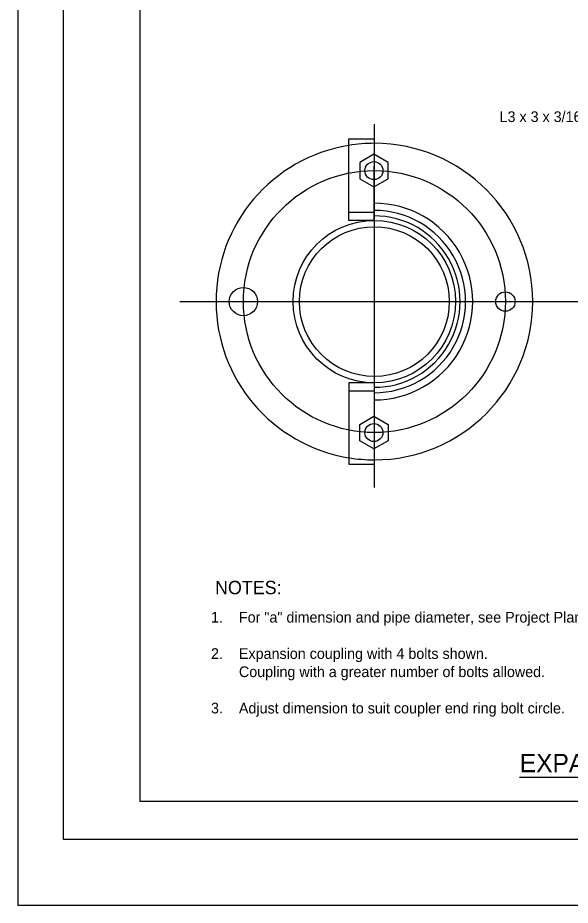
# Model space of a CAD drawing. Extents: x -894 to 866, y -472 to 714.
# Drawn here: x -894 to -533, y -472 to 109 of the extents above; entities that cross this region are included whole.
import ezdxf

# ---------------------------------------------------------------- set-up
doc = ezdxf.new("R2010")
doc.units = 0
for name, color, linetype in [('56 Stage 3 Anno', 7, 'Continuous'), ('57 Undefined', 7, 'Continuous'), ('60 Nongeo Data', 7, 'Continuous'), ('border_PLOTTING-ELEMENTS', 7, 'Continuous'), ('border_rw_22x34_Cut_Lines', 7, 'Continuous'), ('border_SHEET', 7, 'Continuous')]:
    doc.layers.add(name, color=color, linetype=linetype)

msp = doc.modelspace()

# ---------------------------------------------------------------- linework, layer by layer
at = {"layer": '56 Stage 3 Anno'}
for p, q in [((-660.7, -198.97), (-660.7, 39.03)), ((-787.92, -77.23), (-137.14, -77.23))]:
    msp.add_line(p, q, dxfattribs=at)
msp.add_circle((-660.7, -77.23), 85.72, dxfattribs=at)
at = {"layer": '57 Undefined'}
msp.add_line((-565.71, -388.68), (-358.2, -388.68), dxfattribs=at)
at = {"layer": '60 Nongeo Data'}
for p, q in [((-677.51, -24.06), (-677.51, 29.28)), ((-677.51, 29.28), (-661, 29.28)), ((-660.7, -24.06), (-660.7, 26.38)), ((-661, 11.32), (-661, -24.06)), ((-677.51, -18.75), (-661, -18.75)), ((-661, -24.06), (-677.51, -24.06)), ((-677.51, -130.4), (-677.51, -183.74)), ((-661, -130.4), (-677.51, -130.4)), ((-660.7, -180.84), (-660.7, -131.39)), ((-677.51, -135.71), (-661, -135.71)), ((-677.51, -183.74), (-661, -183.74))]:
    msp.add_line(p, q, dxfattribs=at)
for points in [[(-670.26, 13.84), (-670.26, 3.15), (-661, -2.2), (-651.74, 3.15), (-651.74, 13.84), (-661, 19.18), (-670.26, 13.84)], [(-670.26, -168.3), (-670.26, -157.61), (-661, -152.26), (-651.74, -157.61), (-651.74, -168.3), (-661, -173.64), (-670.26, -168.3)]]:
    msp.add_lwpolyline(points, dxfattribs=at)
for centre, radius in [((-661, 8.49), 5.9), ((-660.7, -77.23), 53.17), ((-660.7, -77.23), 49.04), ((-746.42, -77.23), 9.26), ((-574.97, -77.23), 6.35), ((-661, -162.95), 5.9)]:
    msp.add_circle(centre, radius, dxfattribs=at)
for radius, start, end in [(103.61, 99.38453, 260.61547), (103.61, 90.04388, 99.29677), (103.61, 270.04388, 89.95612), (64.38, 269.73086, 90.27083), (59.66, 269.70972, 90.29516), (56.12, 269.70969, 90.29516), (103.61, 260.70323, 269.95612)]:
    msp.add_arc((-660.7, -77.23), radius, start, end, dxfattribs=at)
at = {"layer": 'border_PLOTTING-ELEMENTS'}
for points in [[(-894.04, -472.44), (865.96, -472.44), (865.96, 713.56), (-894.04, 713.56)], [(-864.04, 670.56), (835.96, 670.56), (835.96, -429.44), (-864.04, -429.44)]]:
    msp.add_lwpolyline(points, close=True, dxfattribs=at)
at = {"layer": 'border_rw_22x34_Cut_Lines'}
msp.add_lwpolyline([(-864.04, 670.56), (835.96, 670.56), (835.96, -429.44), (-864.04, -429.44)], close=True, dxfattribs=at)
at = {"layer": 'border_SHEET'}
for p, q in [((-814.04, -404.44), (-814.04, 645.56)), ((810.96, -404.44), (-814.04, -404.44))]:
    msp.add_line(p, q, dxfattribs=at)

# ---------------------------------------------------------------- texts
at = {"layer": '57 Undefined'}
for s, height, p in [('L3 x 3 x 3/16 x 0\'-2"', 7, (-578.77, 40.33)), ('NOTES:', 8.75, (-764.96, -268.81)), ('1.', 7, (-767.6, -287.37)), ('For "a" dimension and pipe diameter, see Project Plans.', 7, (-749.33, -287.37)), ('2.', 7, (-767.6, -311.17)), ('Expansion coupling with 4 bolts shown. ', 7, (-749.33, -311.17)), ('Coupling with a greater number of bolts allowed.', 7, (-749.33, -323.07)), ('3.', 7, (-767.6, -346.87)), ('Adjust dimension to suit coupler end ring bolt circle.', 7, (-749.33, -346.87)), ('EXPANSION COUPLING', 12, (-565.54, -385.33))]:
    msp.add_text(s, height=height, dxfattribs=at).set_placement(p)

doc.saveas('drawing.dxf')
